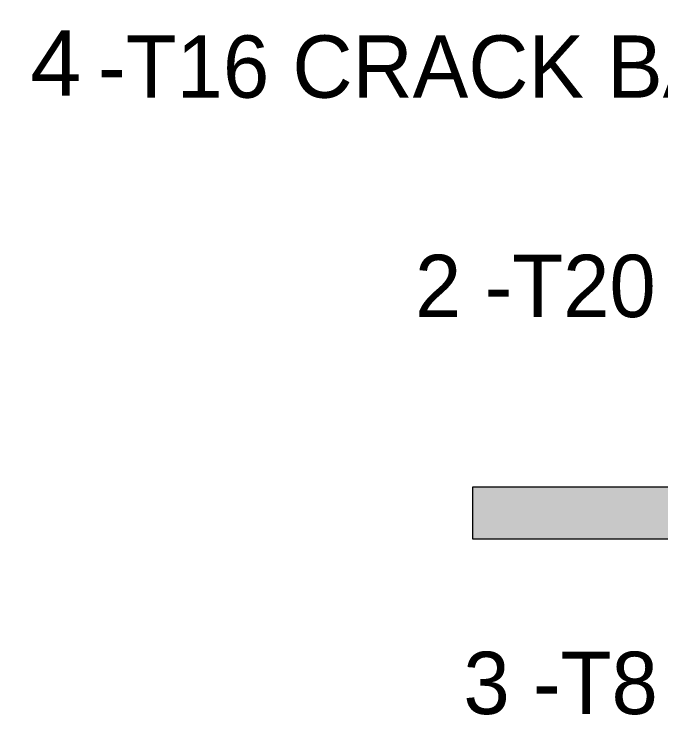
# Model space of a CAD drawing. Header units: millimetres. Extents: x 65441 to 98797, y 2255 to 31386.
# Drawn here: x 65441 to 66677, y 5607 to 6946 of the extents above; entities that cross this region are included whole.
import ezdxf

# ---------------------------------------------------------------- set-up
doc = ezdxf.new("R2010")
doc.units = ezdxf.units.MM
for name, color, linetype, lineweight in [('G-ANNO-SYMB', 111, 'Continuous', 9), ('G-ANNO-TEXT', 231, 'Continuous', 9), ('S-RBAR-IDEN', 171, 'Continuous', 9)]:
    doc.layers.add(name, color=color, linetype=linetype, lineweight=lineweight)
doc.styles.add('Arial_1', font='arial.ttf', dxfattribs={"height": 125})
doc.styles.add('Nirmala UI', font='Nirmala.ttf', dxfattribs={"height": 119.0625})

# ---------------------------------------------------------------- blocks, each defined once
blk = doc.blocks.new('Detail View - M_Section Tail - Filled Horizontal-14034-Elevation Front')
at = {"layer": 'G-ANNO-SYMB'}
blk.add_hatch(color=256, dxfattribs=at).paths.add_polyline_path([(66768.1, 4702.6), (66768.1, 4802.6), (66318.1, 4802.6), (66318.1, 4702.6)])
for p, q in [((66318.1, 4702.6), (66318.1, 4802.6)), ((66318.1, 4802.6), (66768.1, 4802.6)), ((66768.1, 4802.6), (66768.1, 4702.6)), ((66768.1, 4702.6), (66318.1, 4702.6))]:
    blk.add_line(p, q, dxfattribs=at)

msp = doc.modelspace()

# ---------------------------------------------------------------- block references
at = {"layer": 'G-ANNO-SYMB'}
msp.add_blockref('Detail View - M_Section Tail - Filled Horizontal-14034-Elevation Front', (0, 1240), dxfattribs=at)

# ---------------------------------------------------------------- texts
at = {"layer": 'S-RBAR-IDEN', "attachment_point": 1, "style": 'Nirmala UI'}
for s, insert, char_height, width in [('2 -T16 CRACK BAR', (65468.6, 6905.3), 119.062, 1699.577), ('2 -T20', (66207.3, 6486), 119.06, 581.223), ('3 -T8', (66299.8, 5727.3), 119.06, 468.987)]:
    msp.add_mtext(s, dxfattribs=dict(at, insert=insert, char_height=char_height, width=width))

# ---------------------------------------------------------------- next in the draw order: texts
at = {"layer": 'G-ANNO-TEXT', "color": 7, "insert": (65472.3, 6914.9), "char_height": 125, "width": 116.245, "attachment_point": 1, "style": 'Arial_1', "bg_fill": 3, "box_fill_scale": 1.25, "bg_fill_color": 256, "bg_fill_true_color": 13158600, "bg_fill_transparency": 0}
msp.add_mtext('4', dxfattribs=at)

doc.saveas('drawing.dxf')
